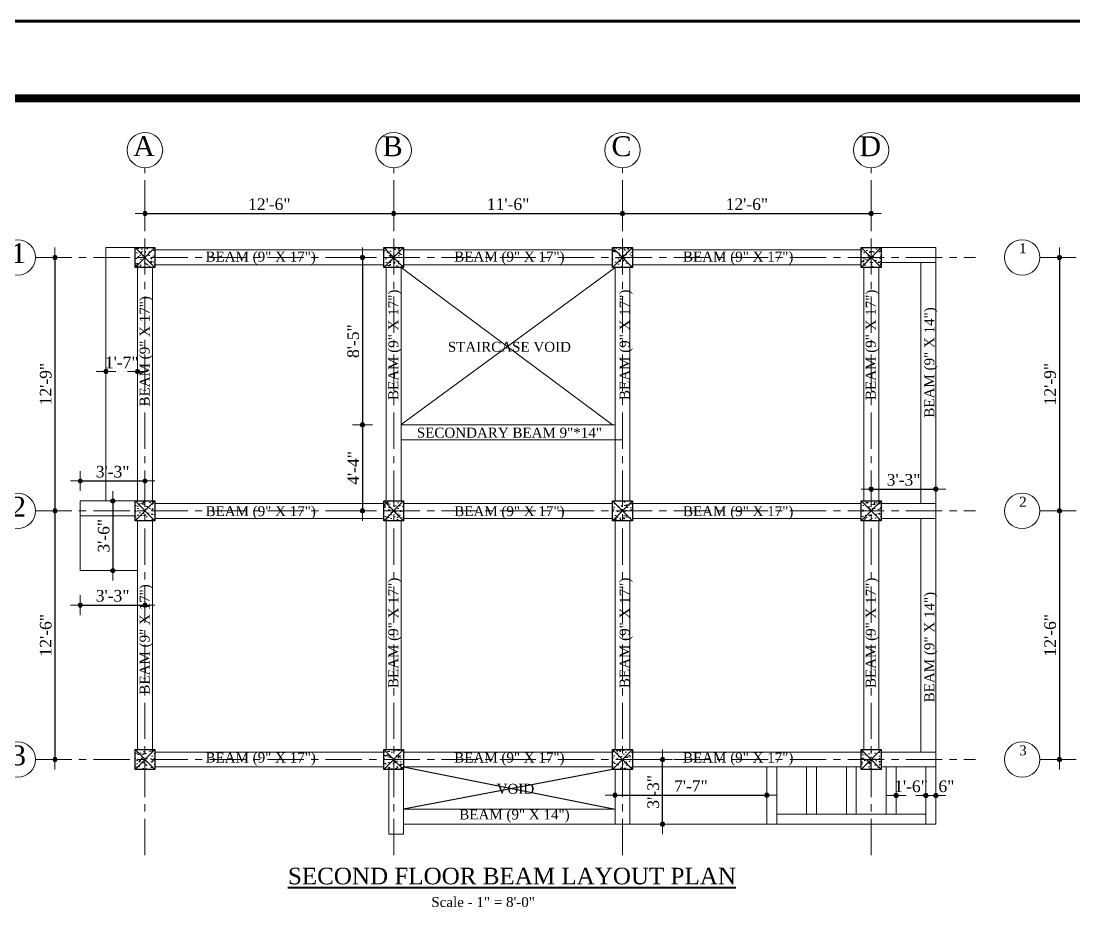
# Model space of a CAD drawing. Header units: inches. Extents: x 897 to 49934, y -34925 to -18564.
# Drawn here: x 24630 to 25265, y -23890 to -23348 of the extents above; entities that cross this region are included whole.
import ezdxf

# ---------------------------------------------------------------- set-up
doc = ezdxf.new("R2010")
doc.units = ezdxf.units.IN
doc.header["$LTSCALE"] = 35
doc.header["$MEASUREMENT"] = 0
doc.header["$PDMODE"] = 34
doc.linetypes.add('CENTERX2', pattern=[4, 2.5, -0.5, 0.5, -0.5])
doc.linetypes.add('DASHDOTX2', pattern=[2, 1, -0.5, 0, -0.5])
for name, color, linetype, lineweight in [('SES- Door&Window', 21, 'Continuous', 15), ('SES-CENTRE', 8, 'DASHDOTX2', 13), ('SES-DIMENSION', 142, 'Continuous', 13), ('SES-Excavation Line', 1, 'Continuous', 30), ('SES-HACTH', 8, 'Continuous', 13), ('SES-REBARS', 1, 'Continuous', 40), ('SES-SHEETS', 7, 'Continuous', 60), ('SES-SLAB OUTLINE', 4, 'Continuous', 18), ('SES-Staircase', 134, 'Continuous', 13), ('SES-TEXT', 3, 'Continuous', 20), ('SES-TitleText', 7, 'Continuous', 40), ('SES-Wall Plan', 6, 'Continuous', 30)]:
    doc.layers.add(name, color=color, linetype=linetype, lineweight=lineweight)
doc.styles.add('7 INCH', font='times.ttf', dxfattribs={"height": 7})
doc.styles.add('SES-ARAIL', font='times.ttf', dxfattribs={"height": 6})
doc.styles.add('SES-Title Text', font='times.ttf', dxfattribs={"height": 10})
doc.dimstyles.new('7 INCH', dxfattribs={"dimscale": 0, "dimtxt": 7, "dimasz": 1, "dimexe": 2, "dimexo": 9, "dimgap": 2, "dimtad": 1, "dimdec": 0, "dimzin": 3, "dimdsep": 46, "dimlunit": 4, "dimtxsty": '7 INCH', "dimblk": 'DIM', "dimcen": 3, "dimdle": 3, "dimse1": 1, "dimse2": 1, "dimclrd": 256, "dimclre": 256, "dimclrt": 7, "dimadec": 1, "dimazin": 2, "dimtfac": 1, "dimtdec": 0, "dimtix": 1, "dimtofl": 0, "dimtmove": 2, "dimatfit": 3, "dimldrblk": 'ARW', "dimfxl": 2, "dimfrac": 2, "dimtolj": 2, "dimtzin": 0, "dimarcsym": 0})

# ---------------------------------------------------------------- blocks, each defined once
blk = doc.blocks.new('c11')
at = {"layer": 'SES-HACTH', "linetype": 'ByBlock'}
h = blk.add_hatch(dxfattribs=at)
h.set_pattern_fill('AR-CONC', color=256)
h.set_pattern_definition([(50, (-20422.33, 19414.4167), (7.1726018, -0.6275213), [0.75, -8.25]), (355, (-20422.33, 19414.417), (-1.3875133, 7.5219213), [0.6, -6.6]), (100.451444, (-20421.732, 19414.3644), (5.7850885, 6.8943999), [0.637402, -7.0114211]), (46.1842, (-20422.33, 19416.417), (10.6724133, -1.6551928), [1.125, -12.375]), (96.635635, (-20421.441, 19416.279), (9.3466195, 9.741186), [0.9561034, -10.5171376]), (351.184164, (-20422.33, 19416.417), (9.3466195, 9.741186), [0.9, -9.9]), (21, (-20421.33, 19415.9167), (5.9690705, -4.0261889), [0.75, -8.25]), (326, (-20421.33, 19415.917), (2.4331533, 7.2515005), [0.6, -6.6]), (71.451445, (-20420.8325, 19415.581), (8.4022238, 3.2253115), [0.6374019, -7.0114211]), (37.5, (-20422.33, 19414.4167), (0.12159855, 3.32893854), [0, -6.52, 0, -6.7, 0, -6.625]), (7.5, (-20422.33, 19414.4167), (2.63069537, 3.9441171), [0, -3.82, 0, -6.37, 0, -2.525]), (327.5, (-20424.56, 19414.4167), (5.33822436, -0.22554872), [0, -2.5, 0, -7.8, 0, -10.35]), (317.5, (-20425.56, 19414.4167), (5.8318617, 1.0010498), [0, -3.25, 0, -5.18, 0, -7.35])])
h.paths.add_polyline_path([(-6, 6), (-6, -6), (6, -6), (6, 6)])
for p, q in [((-6, 6), (6, -6)), ((6, 6), (-6, -6))]:
    blk.add_line(p, q, dxfattribs=at)
at = {"layer": 'SES-Wall Plan', "linetype": 'ByBlock'}
blk.add_lwpolyline([(-6, 6), (6, 6), (6, -6), (-6, -6)], close=True, dxfattribs=at)
blk = doc.blocks.new('grid')
at = {"layer": 'SES-CENTRE', "color": 8, "linetype": 'CENTERX2', "ltscale": 0.25}
for p, q in [((19012.97, -23226.42), (19012.97, -22812.03)), ((19162.97, -23226.42), (19162.97, -22812.03)), ((19300.97, -23226.42), (19300.97, -22812.03)), ((19450.97, -23226.42), (19450.97, -22812.03)), ((18946.91, -22866.03), (19513.94, -22866.03)), ((18946.91, -23018.92), (19513.94, -23018.92)), ((18946.91, -23168.81), (19513.94, -23168.81))]:
    blk.add_line(p, q, dxfattribs=at)
at = {"layer": 'SES-DIMENSION'}
for centre in [(19012.97, -22801.35), (19162.97, -22801.35), (19300.97, -22801.35), (19450.97, -22801.35), (18936.23, -22866.03), (18936.23, -23018.92), (18936.23, -23168.81)]:
    blk.add_circle(centre, 10.68, dxfattribs=at)
at = {"layer": 'SES-REBARS', "linetype": 'ByBlock'}
for p in [(19012.97, -22866.03), (19162.97, -22866.03), (19300.97, -22866.03), (19450.97, -22866.03), (19012.97, -23018.92), (19162.97, -23018.92), (19300.97, -23018.92), (19450.97, -23018.92), (19012.97, -23168.81), (19162.97, -23168.81), (19300.97, -23168.81), (19450.97, -23168.81)]:
    blk.add_blockref('c11', p, dxfattribs=at)
at = {"layer": 'SES-TEXT', "lineweight": 30, "char_height": 12, "width": 17.5966, "attachment_point": 2, "style": 'SES-ARAIL'}
for s, insert in [('A', (19012.36, -22792.99)), ('B', (19162.36, -22792.99)), ('C', (19300.36, -22792.99)), ('D', (19450.36, -22792.99)), ('1', (18936.7, -22857.49)), ('2', (18936.7, -23010.38)), ('3', (18936.7, -23160.28))]:
    blk.add_mtext(s, dxfattribs=dict(at, insert=insert))
blk = doc.blocks.new('DIM')
at = {"layer": 'SES-DIMENSION'}
h = blk.add_hatch(color=256, dxfattribs=at)
h.paths.add_polyline_path([(0, 1.28), (0, 0), (1.28, 0, 0.414214)])
h.paths.add_polyline_path([(1.28, 0), (0, 0), (0, -1.28, 0.414214)])
h.paths.add_polyline_path([(0, 0), (-1.28, 0, 0.414214), (0, -1.28)])
h.paths.add_polyline_path([(0, 1.28, 0.414214), (-1.28, 0), (0, 0)])
for p, q in [((-6, 0), (6, 0)), ((0, 6), (0, -6))]:
    blk.add_line(p, q, dxfattribs=at)
blk.add_circle((0, 0), 1.28, dxfattribs=at)
blk = doc.blocks.new('*D525')
at = {"layer": 'Defpoints', "color": 0, "linetype": 'ByBlock', "transparency": 16777216}
for p in [(24854.39, -23464.44), (24704.39, -23484.9), (24854.39, -23484.9)]:
    blk.add_point(p, dxfattribs=at)
at = {"layer": 'SES-DIMENSION', "linetype": 'ByBlock', "lineweight": -2, "transparency": 16777216}
blk.add_line((24705.39, -23464.44), (24853.39, -23464.44), dxfattribs=at)
at = {"layer": 'SES-DIMENSION', "linetype": 'ByBlock', "lineweight": -2, "transparency": 16777216, "rotation": 180}
blk.add_blockref('DIM', (24704.39, -23464.44), dxfattribs=at)
at = {"layer": 'SES-DIMENSION', "linetype": 'ByBlock', "lineweight": -2, "transparency": 16777216}
blk.add_blockref('DIM', (24854.39, -23464.44), dxfattribs=at)
at = {"layer": 'SES-DIMENSION', "color": 7, "linetype": 'ByBlock', "transparency": 16777216, "insert": (24779.39, -23458.88), "char_height": 7, "attachment_point": 5, "style": '7 INCH'}
blk.add_mtext('\\A2;12\'-6"', dxfattribs=at)
blk = doc.blocks.new('ARW')
at = {"layer": 'SES-DIMENSION'}
blk.add_lwpolyline([(10, 0, 0, 6, 0), (0, 0, 0, 0, 0), (10, 0, 0, 0, 0)], format="xyseb", dxfattribs=at)
blk = doc.blocks.new('*D526')
at = {"layer": 'Defpoints', "color": 0, "linetype": 'ByBlock', "transparency": 16777216}
for p in [(24992.39, -23464.44), (24854.39, -23484.9), (24992.39, -23484.9)]:
    blk.add_point(p, dxfattribs=at)
at = {"layer": 'SES-DIMENSION', "linetype": 'ByBlock', "lineweight": -2, "transparency": 16777216}
blk.add_line((24855.39, -23464.44), (24991.39, -23464.44), dxfattribs=at)
at = {"layer": 'SES-DIMENSION', "linetype": 'ByBlock', "lineweight": -2, "transparency": 16777216, "rotation": 180}
blk.add_blockref('DIM', (24854.39, -23464.44), dxfattribs=at)
at = {"layer": 'SES-DIMENSION', "linetype": 'ByBlock', "lineweight": -2, "transparency": 16777216}
blk.add_blockref('DIM', (24992.39, -23464.44), dxfattribs=at)
at = {"layer": 'SES-DIMENSION', "color": 7, "linetype": 'ByBlock', "transparency": 16777216, "insert": (24923.39, -23458.88), "char_height": 7, "attachment_point": 5, "style": '7 INCH'}
blk.add_mtext('\\A2;11\'-6"', dxfattribs=at)
blk = doc.blocks.new('*D527')
at = {"layer": 'Defpoints', "color": 0, "linetype": 'ByBlock', "transparency": 16777216}
for p in [(25142.39, -23464.44), (24992.39, -23484.9), (25142.39, -23484.9)]:
    blk.add_point(p, dxfattribs=at)
at = {"layer": 'SES-DIMENSION', "linetype": 'ByBlock', "lineweight": -2, "transparency": 16777216}
blk.add_line((24993.39, -23464.44), (25141.39, -23464.44), dxfattribs=at)
at = {"layer": 'SES-DIMENSION', "linetype": 'ByBlock', "lineweight": -2, "transparency": 16777216, "rotation": 180}
blk.add_blockref('DIM', (24992.39, -23464.44), dxfattribs=at)
at = {"layer": 'SES-DIMENSION', "linetype": 'ByBlock', "lineweight": -2, "transparency": 16777216}
blk.add_blockref('DIM', (25142.39, -23464.44), dxfattribs=at)
at = {"layer": 'SES-DIMENSION', "color": 7, "linetype": 'ByBlock', "transparency": 16777216, "insert": (25067.39, -23458.88), "char_height": 7, "attachment_point": 5, "style": '7 INCH'}
blk.add_mtext('\\A2;12\'-6"', dxfattribs=at)
blk = doc.blocks.new('*D528')
at = {"layer": 'Defpoints', "color": 0, "linetype": 'ByBlock', "transparency": 16777216}
for p in [(25142.39, -23490.9), (24650.13, -23643.79), (25142.39, -23643.79)]:
    blk.add_point(p, dxfattribs=at)
at = {"layer": 'SES-DIMENSION', "linetype": 'ByBlock', "lineweight": -2, "transparency": 16777216}
blk.add_line((24650.13, -23491.9), (24650.13, -23642.79), dxfattribs=at)
for p, rotation in [((24650.13, -23490.9), 90), ((24650.13, -23643.79), 270)]:
    blk.add_blockref('DIM', p, dxfattribs=dict(at, rotation=rotation))
at = {"layer": 'SES-DIMENSION', "color": 7, "linetype": 'ByBlock', "transparency": 16777216, "insert": (24644.56, -23567.34), "char_height": 7, "attachment_point": 5, "rotation": 90, "style": '7 INCH'}
blk.add_mtext('\\A2;12\'-9"', dxfattribs=at)
blk = doc.blocks.new('*D529')
at = {"layer": 'Defpoints', "color": 0, "linetype": 'ByBlock', "transparency": 16777216}
for p in [(25142.39, -23643.79), (24650.13, -23793.68), (24698.39, -23793.68)]:
    blk.add_point(p, dxfattribs=at)
at = {"layer": 'SES-DIMENSION', "linetype": 'ByBlock', "lineweight": -2, "transparency": 16777216}
blk.add_line((24650.13, -23644.79), (24650.13, -23792.68), dxfattribs=at)
for p, rotation in [((24650.13, -23643.79), 90), ((24650.13, -23793.68), 270)]:
    blk.add_blockref('DIM', p, dxfattribs=dict(at, rotation=rotation))
at = {"layer": 'SES-DIMENSION', "color": 7, "linetype": 'ByBlock', "transparency": 16777216, "insert": (24644.57, -23718.74), "char_height": 7, "attachment_point": 5, "rotation": 90, "style": '7 INCH'}
blk.add_mtext('\\A2;12\'-6"', dxfattribs=at)
blk = doc.blocks.new('*D530')
at = {"layer": 'Defpoints', "color": 0, "linetype": 'ByBlock', "transparency": 16777216}
for p in [(24860.39, -23490.9), (24835.57, -23591.9), (24860.39, -23591.9)]:
    blk.add_point(p, dxfattribs=at)
at = {"layer": 'SES-DIMENSION', "linetype": 'ByBlock', "lineweight": -2, "transparency": 16777216}
blk.add_line((24835.57, -23491.9), (24835.57, -23590.9), dxfattribs=at)
for p, rotation in [((24835.57, -23490.9), 90), ((24835.57, -23591.9), 270)]:
    blk.add_blockref('DIM', p, dxfattribs=dict(at, rotation=rotation))
at = {"layer": 'SES-DIMENSION', "color": 7, "linetype": 'ByBlock', "transparency": 16777216, "insert": (24830.01, -23541.4), "char_height": 7, "attachment_point": 5, "rotation": 90, "style": '7 INCH'}
blk.add_mtext('\\A2;8\'-5"', dxfattribs=at)
blk = doc.blocks.new('*D531')
at = {"layer": 'Defpoints', "color": 0, "linetype": 'ByBlock', "transparency": 16777216}
for p in [(24860.39, -23591.9), (24835.57, -23643.79), (24848.39, -23643.79)]:
    blk.add_point(p, dxfattribs=at)
at = {"layer": 'SES-DIMENSION', "linetype": 'ByBlock', "lineweight": -2, "transparency": 16777216}
blk.add_line((24835.57, -23592.9), (24835.57, -23642.79), dxfattribs=at)
for p, rotation in [((24835.57, -23591.9), 90), ((24835.57, -23643.79), 270)]:
    blk.add_blockref('DIM', p, dxfattribs=dict(at, rotation=rotation))
at = {"layer": 'SES-DIMENSION', "color": 7, "linetype": 'ByBlock', "transparency": 16777216, "insert": (24830.07, -23617.84), "char_height": 7, "attachment_point": 5, "rotation": 90, "style": '7 INCH'}
blk.add_mtext('\\A2;4\'-4"', dxfattribs=at)
blk = doc.blocks.new('*D532')
at = {"layer": 'Defpoints', "color": 0, "linetype": 'ByBlock', "transparency": 16777216}
for p in [(24704.39, -23625.71), (24665.39, -23637.79), (24704.39, -23637.79)]:
    blk.add_point(p, dxfattribs=at)
at = {"layer": 'SES-DIMENSION', "linetype": 'ByBlock', "lineweight": -2, "transparency": 16777216}
blk.add_line((24666.39, -23625.71), (24703.39, -23625.71), dxfattribs=at)
at = {"layer": 'SES-DIMENSION', "linetype": 'ByBlock', "lineweight": -2, "transparency": 16777216, "rotation": 180}
blk.add_blockref('DIM', (24665.39, -23625.71), dxfattribs=at)
at = {"layer": 'SES-DIMENSION', "linetype": 'ByBlock', "lineweight": -2, "transparency": 16777216}
blk.add_blockref('DIM', (24704.39, -23625.71), dxfattribs=at)
at = {"layer": 'SES-DIMENSION', "color": 7, "linetype": 'ByBlock', "transparency": 16777216, "insert": (24684.89, -23620.15), "char_height": 7, "attachment_point": 5, "style": '7 INCH'}
blk.add_mtext('\\A2;3\'-3"', dxfattribs=at)
blk = doc.blocks.new('*D533')
at = {"layer": 'Defpoints', "color": 0, "linetype": 'ByBlock', "transparency": 16777216}
for p in [(24998.39, -23793.68), (25016.53, -23793.68), (24996.89, -23832.68)]:
    blk.add_point(p, dxfattribs=at)
at = {"layer": 'SES-DIMENSION', "linetype": 'ByBlock', "lineweight": -2, "transparency": 16777216}
blk.add_line((25016.53, -23831.68), (25016.53, -23794.68), dxfattribs=at)
for p, rotation in [((25016.53, -23793.68), 90), ((25016.53, -23832.68), 270)]:
    blk.add_blockref('DIM', p, dxfattribs=dict(at, rotation=rotation))
at = {"layer": 'SES-DIMENSION', "color": 7, "linetype": 'ByBlock', "transparency": 16777216, "insert": (25010.97, -23813.18), "char_height": 7, "attachment_point": 5, "rotation": 90, "style": '7 INCH'}
blk.add_mtext('\\A2;3\'-3"', dxfattribs=at)
blk = doc.blocks.new('*D534')
at = {"layer": 'Defpoints', "color": 0, "linetype": 'ByBlock', "transparency": 16777216}
for p in [(25175.39, -23815.43), (25181.39, -23815.43), (25181.39, -23815.43)]:
    blk.add_point(p, dxfattribs=at)
at = {"layer": 'SES-DIMENSION', "linetype": 'ByBlock', "lineweight": -2, "transparency": 16777216}
for p, q in [((25174.39, -23815.43), (25173.39, -23815.43)), ((25182.39, -23815.43), (25183.39, -23815.43))]:
    blk.add_line(p, q, dxfattribs=at)
blk.add_blockref('DIM', (25175.39, -23815.43), dxfattribs=at)
at = {"layer": 'SES-DIMENSION', "linetype": 'ByBlock', "lineweight": -2, "transparency": 16777216, "rotation": 180}
blk.add_blockref('DIM', (25181.39, -23815.43), dxfattribs=at)
at = {"layer": 'SES-DIMENSION', "color": 7, "linetype": 'ByBlock', "transparency": 16777216, "insert": (25187.73, -23809.86), "char_height": 7, "attachment_point": 5, "style": '7 INCH'}
blk.add_mtext('\\A2;6"', dxfattribs=at)
blk = doc.blocks.new('*D535')
at = {"layer": 'Defpoints', "color": 0, "linetype": 'ByBlock', "transparency": 16777216}
for p in [(25175.39, -23815.43), (25157.39, -23826.68), (25175.39, -23826.68)]:
    blk.add_point(p, dxfattribs=at)
at = {"layer": 'SES-SLAB OUTLINE', "linetype": 'ByBlock', "lineweight": -2, "transparency": 16777216}
for p, q in [((25156.39, -23815.43), (25155.39, -23815.43)), ((25176.39, -23815.43), (25177.39, -23815.43))]:
    blk.add_line(p, q, dxfattribs=at)
blk.add_blockref('DIM', (25157.39, -23815.43), dxfattribs=at)
at = {"layer": 'SES-SLAB OUTLINE', "linetype": 'ByBlock', "lineweight": -2, "transparency": 16777216, "rotation": 180}
blk.add_blockref('DIM', (25175.39, -23815.43), dxfattribs=at)
at = {"layer": 'SES-SLAB OUTLINE', "color": 7, "linetype": 'ByBlock', "transparency": 16777216, "insert": (25166.39, -23809.87), "char_height": 7, "attachment_point": 5, "style": '7 INCH'}
blk.add_mtext('\\A2;1\'-6"', dxfattribs=at)
blk = doc.blocks.new('*D536')
at = {"layer": 'Defpoints', "color": 0, "linetype": 'ByBlock', "transparency": 16777216}
for p in [(25079.39, -23815.22), (24987.89, -23832.68), (25079.39, -23832.68)]:
    blk.add_point(p, dxfattribs=at)
at = {"layer": 'SES-DIMENSION', "linetype": 'ByBlock', "lineweight": -2, "transparency": 16777216}
blk.add_line((24988.89, -23815.22), (25078.39, -23815.22), dxfattribs=at)
at = {"layer": 'SES-DIMENSION', "linetype": 'ByBlock', "lineweight": -2, "transparency": 16777216, "rotation": 180}
blk.add_blockref('DIM', (24987.89, -23815.22), dxfattribs=at)
at = {"layer": 'SES-DIMENSION', "linetype": 'ByBlock', "lineweight": -2, "transparency": 16777216}
blk.add_blockref('DIM', (25079.39, -23815.22), dxfattribs=at)
at = {"layer": 'SES-DIMENSION', "color": 7, "linetype": 'ByBlock', "transparency": 16777216, "insert": (25033.64, -23809.65), "char_height": 7, "attachment_point": 5, "style": '7 INCH'}
blk.add_mtext('\\A2;7\'-7"', dxfattribs=at)
blk = doc.blocks.new('*D537')
at = {"layer": 'Defpoints', "color": 0, "linetype": 'ByBlock', "transparency": 16777216}
for p in [(24698.39, -23637.79), (24685.08, -23679.79), (24698.39, -23679.79)]:
    blk.add_point(p, dxfattribs=at)
at = {"layer": 'SES-DIMENSION', "linetype": 'ByBlock', "lineweight": -2, "transparency": 16777216}
blk.add_line((24685.08, -23638.79), (24685.08, -23678.79), dxfattribs=at)
for p, rotation in [((24685.08, -23637.79), 90), ((24685.08, -23679.79), 270)]:
    blk.add_blockref('DIM', p, dxfattribs=dict(at, rotation=rotation))
at = {"layer": 'SES-DIMENSION', "color": 7, "linetype": 'ByBlock', "transparency": 16777216, "insert": (24679.52, -23658.79), "char_height": 7, "attachment_point": 5, "rotation": 90, "style": '7 INCH'}
blk.add_mtext('\\A2;3\'-6"', dxfattribs=at)
blk = doc.blocks.new('*D538')
at = {"layer": 'Defpoints', "color": 0, "linetype": 'ByBlock', "transparency": 16777216}
for p in [(24704.39, -23649.79), (24665.39, -23679.79), (24704.39, -23700.54)]:
    blk.add_point(p, dxfattribs=at)
at = {"layer": 'SES-DIMENSION', "linetype": 'ByBlock', "lineweight": -2, "transparency": 16777216}
blk.add_line((24666.39, -23700.54), (24703.39, -23700.54), dxfattribs=at)
at = {"layer": 'SES-DIMENSION', "linetype": 'ByBlock', "lineweight": -2, "transparency": 16777216, "rotation": 180}
blk.add_blockref('DIM', (24665.39, -23700.54), dxfattribs=at)
at = {"layer": 'SES-DIMENSION', "linetype": 'ByBlock', "lineweight": -2, "transparency": 16777216}
blk.add_blockref('DIM', (24704.39, -23700.54), dxfattribs=at)
at = {"layer": 'SES-DIMENSION', "color": 7, "linetype": 'ByBlock', "transparency": 16777216, "insert": (24684.89, -23694.98), "char_height": 7, "attachment_point": 5, "style": '7 INCH'}
blk.add_mtext('\\A2;3\'-3"', dxfattribs=at)
blk = doc.blocks.new('*D539')
at = {"layer": 'Defpoints', "color": 0, "linetype": 'ByBlock', "transparency": 16777216}
for p in [(24680.89, -23561.34), (24699.89, -23559.77), (24699.89, -23561.34)]:
    blk.add_point(p, dxfattribs=at)
at = {"layer": 'SES-DIMENSION', "linetype": 'ByBlock', "lineweight": -2, "transparency": 16777216}
for p, q in [((24679.89, -23559.77), (24678.89, -23559.77)), ((24700.89, -23559.77), (24701.89, -23559.77))]:
    blk.add_line(p, q, dxfattribs=at)
blk.add_blockref('DIM', (24680.89, -23559.77), dxfattribs=at)
at = {"layer": 'SES-DIMENSION', "linetype": 'ByBlock', "lineweight": -2, "transparency": 16777216, "rotation": 180}
blk.add_blockref('DIM', (24699.89, -23559.77), dxfattribs=at)
at = {"layer": 'SES-DIMENSION', "color": 7, "linetype": 'ByBlock', "transparency": 16777216, "insert": (24690.39, -23554.2), "char_height": 7, "attachment_point": 5, "style": '7 INCH'}
blk.add_mtext('\\A2;1\'-7"', dxfattribs=at)
blk = doc.blocks.new('*D540')
at = {"layer": 'Defpoints', "color": 0, "linetype": 'ByBlock', "transparency": 16777216}
for p in [(25181.39, -23630.62), (25142.39, -23637.79), (25181.39, -23637.79)]:
    blk.add_point(p, dxfattribs=at)
at = {"layer": 'SES-DIMENSION', "linetype": 'ByBlock', "lineweight": -2, "transparency": 16777216}
blk.add_line((25143.39, -23630.62), (25180.39, -23630.62), dxfattribs=at)
at = {"layer": 'SES-DIMENSION', "linetype": 'ByBlock', "lineweight": -2, "transparency": 16777216, "rotation": 180}
blk.add_blockref('DIM', (25142.39, -23630.62), dxfattribs=at)
at = {"layer": 'SES-DIMENSION', "linetype": 'ByBlock', "lineweight": -2, "transparency": 16777216}
blk.add_blockref('DIM', (25181.39, -23630.62), dxfattribs=at)
at = {"layer": 'SES-DIMENSION', "color": 7, "linetype": 'ByBlock', "transparency": 16777216, "insert": (25161.89, -23625.06), "char_height": 7, "attachment_point": 5, "style": '7 INCH'}
blk.add_mtext('\\A2;3\'-3"', dxfattribs=at)
blk = doc.blocks.new('*D544')
at = {"layer": 'Defpoints', "color": 0, "linetype": 'ByBlock', "transparency": 16777216}
for p in [(25748.15, -23490.9), (25255.89, -23643.79), (25748.15, -23643.79)]:
    blk.add_point(p, dxfattribs=at)
at = {"layer": 'SES-DIMENSION', "linetype": 'ByBlock', "lineweight": -2, "transparency": 16777216}
blk.add_line((25255.89, -23491.9), (25255.89, -23642.79), dxfattribs=at)
for p, rotation in [((25255.89, -23490.9), 90), ((25255.89, -23643.79), 270)]:
    blk.add_blockref('DIM', p, dxfattribs=dict(at, rotation=rotation))
at = {"layer": 'SES-DIMENSION', "color": 7, "linetype": 'ByBlock', "transparency": 16777216, "insert": (25250.32, -23567.34), "char_height": 7, "attachment_point": 5, "rotation": 90, "style": '7 INCH'}
blk.add_mtext('\\A2;12\'-9"', dxfattribs=at)
blk = doc.blocks.new('*D545')
at = {"layer": 'Defpoints', "color": 0, "linetype": 'ByBlock', "transparency": 16777216}
for p in [(25748.15, -23643.79), (25255.89, -23793.68), (25304.15, -23793.68)]:
    blk.add_point(p, dxfattribs=at)
at = {"layer": 'SES-DIMENSION', "linetype": 'ByBlock', "lineweight": -2, "transparency": 16777216}
blk.add_line((25255.89, -23644.79), (25255.89, -23792.68), dxfattribs=at)
for p, rotation in [((25255.89, -23643.79), 90), ((25255.89, -23793.68), 270)]:
    blk.add_blockref('DIM', p, dxfattribs=dict(at, rotation=rotation))
at = {"layer": 'SES-DIMENSION', "color": 7, "linetype": 'ByBlock', "transparency": 16777216, "insert": (25250.33, -23718.74), "char_height": 7, "attachment_point": 5, "rotation": 90, "style": '7 INCH'}
blk.add_mtext('\\A2;12\'-6"', dxfattribs=at)
blk = doc.blocks.new('s1')
at = {"layer": 'SES-SHEETS', "color": 8}
blk.add_lwpolyline([(14202.23, -12888.64), (17370.23, -12888.64), (17370.23, -15126.64), (14202.23, -15126.64)], close=True, dxfattribs=at)
at = {"layer": 'SES-SHEETS'}
for points in [[(14295.23, -12933.64), (17325.23, -12933.64), (17325.23, -15081.64), (14295.23, -15081.64)], [(14296.23, -12934.64), (17324.23, -12934.64), (17324.23, -15080.64), (14296.23, -15080.64)], [(14297.23, -12935.64), (17323.23, -12935.64), (17323.23, -15079.64), (14297.23, -15079.64)], [(14298.23, -12936.64), (17322.23, -12936.64), (17322.23, -15078.64), (14298.23, -15078.64)]]:
    blk.add_lwpolyline(points, close=True, dxfattribs=at)

msp = doc.modelspace()

# ---------------------------------------------------------------- linework, layer by layer
at = {"linetype": 'ByBlock'}
for points in [[(24860.39, -23798.18), (24987.89, -23823.68)], [(24986.39, -23799.68), (24860.39, -23823.68)]]:
    msp.add_lwpolyline(points, dxfattribs=at)
at = {"layer": 'SES-CENTRE', "color": 8, "linetype": 'CENTERX2', "ltscale": 0.25}
for p, q in [((25244.09, -23490.9), (25811.11, -23490.9)), ((25244.09, -23643.79), (25811.11, -23643.79)), ((25244.09, -23793.68), (25811.11, -23793.68))]:
    msp.add_line(p, q, dxfattribs=at)
at = {"layer": 'SES-DIMENSION'}
for centre in [(25233.41, -23490.9), (25233.41, -23643.79), (25233.41, -23793.68)]:
    msp.add_circle(centre, 10.68, dxfattribs=at)
at = {"layer": 'SES-SLAB OUTLINE'}
for p, q in [((24710.39, -23486.4), (24848.39, -23486.4)), ((24860.39, -23486.4), (24986.39, -23486.4)), ((24998.39, -23486.4), (25136.39, -23486.4)), ((24699.89, -23496.9), (24699.89, -23637.79)), ((24708.89, -23496.9), (24708.89, -23637.79)), ((24710.39, -23495.4), (24848.39, -23495.4)), ((24849.89, -23496.9), (24849.89, -23637.79)), ((24858.89, -23496.9), (24858.89, -23637.79)), ((24860.39, -23495.4), (24986.39, -23495.4)), ((24987.89, -23496.9), (24987.89, -23637.79)), ((24996.89, -23496.9), (24996.89, -23637.79)), ((24998.39, -23495.4), (25136.39, -23495.4)), ((25137.89, -23496.9), (25137.89, -23637.79)), ((25146.89, -23496.9), (25146.89, -23637.79)), ((24710.39, -23639.29), (24848.39, -23639.29)), ((24860.39, -23639.29), (24986.39, -23639.29)), ((24998.39, -23639.29), (25136.39, -23639.29)), ((25148.39, -23639.29), (25181.39, -23639.29)), ((24699.89, -23649.79), (24699.89, -23787.68)), ((24708.89, -23649.79), (24708.89, -23787.68)), ((24710.39, -23648.29), (24848.39, -23648.29)), ((24849.89, -23649.79), (24849.89, -23787.68)), ((24858.89, -23649.79), (24858.89, -23787.68)), ((24860.39, -23648.29), (24986.39, -23648.29)), ((24987.89, -23649.79), (24987.89, -23787.68)), ((24996.89, -23649.79), (24996.89, -23787.68)), ((24998.39, -23648.29), (25136.39, -23648.29)), ((25137.89, -23649.79), (25137.89, -23787.68)), ((25146.89, -23649.79), (25146.89, -23787.68)), ((25148.39, -23648.29), (25181.39, -23648.29)), ((24710.39, -23789.18), (24848.39, -23789.18)), ((24860.39, -23789.18), (24986.39, -23789.18)), ((24998.39, -23789.18), (25136.39, -23789.18)), ((25148.39, -23789.18), (25181.39, -23789.18)), ((24710.39, -23798.18), (24848.39, -23798.18)), ((24860.39, -23798.18), (24986.39, -23798.18)), ((24998.39, -23798.18), (25136.39, -23798.18)), ((25148.39, -23798.18), (25181.39, -23798.18)), ((24987.89, -23799.68), (24987.89, -23832.68)), ((24996.89, -23799.68), (24996.89, -23832.68))]:
    msp.add_line(p, q, dxfattribs=at)
at = {"layer": 'SES-SLAB OUTLINE', "linetype": 'ByBlock'}
for p, q in [((25181.39, -23484.9), (25181.39, -23832.68)), ((25181.39, -23493.9), (25148.39, -23493.9)), ((25172.39, -23639.29), (25172.39, -23493.9)), ((24987.89, -23591.9), (24858.89, -23591.9)), ((24992.39, -23600.9), (24858.89, -23600.9)), ((24698.39, -23646.79), (24665.39, -23646.79)), ((25172.39, -23789.18), (25172.39, -23648.29)), ((24665.39, -23679.79), (24699.89, -23679.79)), ((25079.39, -23798.18), (25079.39, -23832.68)), ((25085.39, -23798.18), (25085.39, -23832.68)), ((25103.39, -23798.18), (25103.39, -23826.68)), ((25109.39, -23798.18), (25109.39, -23826.68)), ((25127.39, -23798.18), (25127.39, -23826.68)), ((25133.39, -23798.18), (25133.39, -23826.68)), ((25151.39, -23798.18), (25151.39, -23826.68)), ((25157.39, -23798.18), (25157.39, -23826.68)), ((25175.39, -23798.18), (25175.39, -23832.68)), ((24851.39, -23832.68), (24851.39, -23799.68)), ((24860.39, -23823.68), (24987.89, -23823.68)), ((24860.39, -23832.68), (25181.39, -23832.68))]:
    msp.add_line(p, q, dxfattribs=at)
for points in [[(24699.89, -23637.79), (24680.89, -23637.79), (24680.89, -23484.9), (24698.39, -23484.9)], [(25181.39, -23798.18), (25181.39, -23484.9), (25148.39, -23484.9)], [(24698.39, -23637.79), (24665.39, -23637.79), (24665.39, -23679.79)], [(25181.39, -23798.18), (25181.39, -23832.68), (24987.89, -23832.68), (24987.89, -23823.68)], [(25175.39, -23798.18), (25175.39, -23826.68), (25085.39, -23826.68)], [(24860.39, -23832.68), (24860.39, -23799.68)], [(24860.39, -23832.68), (24860.39, -23838.68), (24851.39, -23838.68), (24851.39, -23832.68)]]:
    msp.add_lwpolyline(points, dxfattribs=at)
at = {"layer": 'SES-Staircase', "linetype": 'ByBlock'}
for points in [[(24858.89, -23496.9), (24986.39, -23591.9)], [(24987.89, -23496.9), (24858.89, -23591.75)]]:
    msp.add_lwpolyline(points, dxfattribs=at)

# ---------------------------------------------------------------- block references
at = {"layer": 'SES- Door&Window'}
msp.add_blockref('s1', (9649.81, -10459.76), dxfattribs=at)
at = {"layer": 'SES-Excavation Line', "linetype": 'ByBlock'}
msp.add_blockref('grid', (5691.42, -624.87), dxfattribs=at)

# ---------------------------------------------------------------- texts
at = {"layer": 'SES-TEXT', "linetype": 'ByBlock', "char_height": 6, "width": 120.1483, "attachment_point": 1, "style": 'SES-ARAIL'}
for s, insert in [('\\pxqc;BEAM (9" X 17")', (24714.1, -23487.43)), ('\\pxqc;BEAM (9" X 17")', (24864.1, -23487.43)), ('\\pxqc;BEAM (9" X 17")', (25002.1, -23487.43)), ('\\pxqc;STAIRCASE VOID', (24864.1, -23541.83)), ('\\pxqc;SECONDARY BEAM 9"*14"', (24864.1, -23593.59)), ('\\pxqc;BEAM (9" X 17")', (24714.1, -23640.92)), ('\\pxqc;BEAM (9" X 17")', (24864.1, -23640.92)), ('\\pxqc;BEAM (9" X 17")', (25002.1, -23640.92)), ('\\pxqc;BEAM (9" X 17")', (24714.1, -23789.48)), ('\\pxqc;BEAM (9" X 17")', (24864.1, -23789.48)), ('\\pxqc;BEAM (9" X 17")', (25002.1, -23789.48)), ('\\pxqc;VOID', (24867.74, -23808.33)), ('\\pxqc;BEAM (9" X 14")', (24867.16, -23823.83))]:
    msp.add_mtext(s, dxfattribs=dict(at, insert=insert))
at = {"layer": 'SES-TEXT', "lineweight": 30, "char_height": 6, "width": 17.5966, "attachment_point": 2, "style": 'SES-ARAIL'}
for s, insert in [('1', (25233.87, -23482.37)), ('2', (25233.87, -23635.26)), ('3', (25233.87, -23785.15))]:
    msp.add_mtext(s, dxfattribs=dict(at, insert=insert))
at = {"layer": 'SES-TEXT', "linetype": 'ByBlock', "char_height": 6, "width": 120.1483, "attachment_point": 1, "rotation": 90, "style": 'SES-ARAIL'}
for s, insert in [('\\pxqc;BEAM (9" X 17")', (24851.18, -23603.67)), ('\\pxqc;BEAM (9" X 17")', (24990.68, -23603.67)), ('\\pxqc;BEAM (9" X 17")', (25139.08, -23603.67)), ('\\pxqc;BEAM (9" X 17")', (24701.18, -23607.61)), ('\\pxqc;BEAM (9" X 14")', (25174.46, -23614.33)), ('\\pxqc;BEAM (9" X 17")', (24851.18, -23777.39)), ('\\pxqc;BEAM (9" X 17")', (24990.68, -23777.39)), ('\\pxqc;BEAM (9" X 17")', (25139.08, -23777.39)), ('\\pxqc;BEAM (9" X 17")', (24701.18, -23781.34)), ('\\pxqc;BEAM (9" X 14")', (25174.46, -23785.97))]:
    msp.add_mtext(s, dxfattribs=dict(at, insert=insert))
at = {"layer": 'SES-TitleText', "ltscale": 10, "style": 'SES-ARAIL'}
msp.add_text('Scale - 1" = 8\'-0"', height=6, dxfattribs=at).set_placement((24877.1, -23882.61))
at = {"layer": 'SES-TitleText', "insert": (24790.61, -23858.92), "char_height": 10, "width": 289.6719, "attachment_point": 1, "style": 'SES-Title Text'}
msp.add_mtext('{\\LSECOND FLOOR BEAM LAYOUT PLAN}', dxfattribs=at)

# ---------------------------------------------------------------- dimensions: what is measured, and where the dimension line sits
at = {"layer": 'SES-DIMENSION', "linetype": 'ByBlock'}
for base, p1, p2, picture, middle in [((24854.39, -23464.44), (24704.39, -23484.9), (24854.39, -23484.9), '*D525', (24779.39, -23458.88)), ((24992.39, -23464.44), (24854.39, -23484.9), (24992.39, -23484.9), '*D526', (24923.39, -23458.88)), ((25142.39, -23464.44), (24992.39, -23484.9), (25142.39, -23484.9), '*D527', (25067.39, -23458.88)), ((24699.89, -23559.77), (24680.89, -23561.34), (24699.89, -23561.34), '*D539', (24690.39, -23554.2)), ((24704.39, -23625.71), (24665.39, -23637.79), (24704.39, -23637.79), '*D532', (24684.89, -23620.15)), ((25181.39, -23630.62), (25142.39, -23637.79), (25181.39, -23637.79), '*D540', (25161.89, -23625.06)), ((24704.39, -23700.54), (24665.39, -23679.79), (24704.39, -23649.79), '*D538', (24684.89, -23694.98)), ((25079.38769139, -23815.22063396), (24987.88769139, -23832.68184333), (25079.38769139, -23832.68184333), '*D536', (25033.63769139, -23809.64997787))]:
    dim = msp.add_linear_dim(base=base, p1=p1, p2=p2, dimstyle='7 INCH', override={"dimscale": 1}, dxfattribs=at)
    dim.commit()
    dim.dimension.update_dxf_attribs({"geometry": picture, "text_midpoint": middle})
for base, p1, p2, picture, middle in [((24650.13, -23643.79), (25142.39, -23490.9), (25142.39, -23643.79), '*D528', (24644.56, -23567.34)), ((24835.57, -23591.9), (24860.39, -23490.9), (24860.39, -23591.9), '*D530', (24830.01, -23541.4)), ((25255.89, -23643.79), (25748.15, -23490.9), (25748.15, -23643.79), '*D544', (25250.32, -23567.34)), ((24835.57, -23643.79), (24860.39, -23591.9), (24848.39, -23643.79), '*D531', (24830.07, -23617.84)), ((24685.08, -23679.79), (24698.39, -23637.79), (24698.39, -23679.79), '*D537', (24679.52, -23658.79)), ((24650.13, -23793.68), (25142.39, -23643.79), (24698.39, -23793.68), '*D529', (24644.57, -23718.74)), ((25255.89, -23793.68), (25748.15, -23643.79), (25304.15, -23793.68), '*D545', (25250.33, -23718.74)), ((25016.53, -23793.68), (24996.89, -23832.68), (24998.39, -23793.68), '*D533', (25010.97, -23813.18))]:
    dim = msp.add_linear_dim(base=base, p1=p1, p2=p2, angle=90, dimstyle='7 INCH', override={"dimscale": 1}, dxfattribs=at)
    dim.commit()
    dim.dimension.update_dxf_attribs({"geometry": picture, "text_midpoint": middle})
dim = msp.add_linear_dim(base=(25181.39, -23815.43), p1=(25175.39, -23815.43), p2=(25181.39, -23815.43), dimstyle='7 INCH', override={"dimscale": 1}, dxfattribs=at)
dim.commit()
dim.dimension.update_dxf_attribs({"geometry": '*D534', "text_midpoint": (25187.73, -23809.86), "dimtype": 160})
at = {"layer": 'SES-SLAB OUTLINE', "linetype": 'ByBlock'}
dim = msp.add_linear_dim(base=(25175.39, -23815.43), p1=(25157.39, -23826.68), p2=(25175.39, -23826.68), dimstyle='7 INCH', override={"dimscale": 1}, dxfattribs=at)
dim.commit()
dim.dimension.update_dxf_attribs({"geometry": '*D535', "text_midpoint": (25166.39, -23809.87)})

doc.saveas('drawing.dxf')
